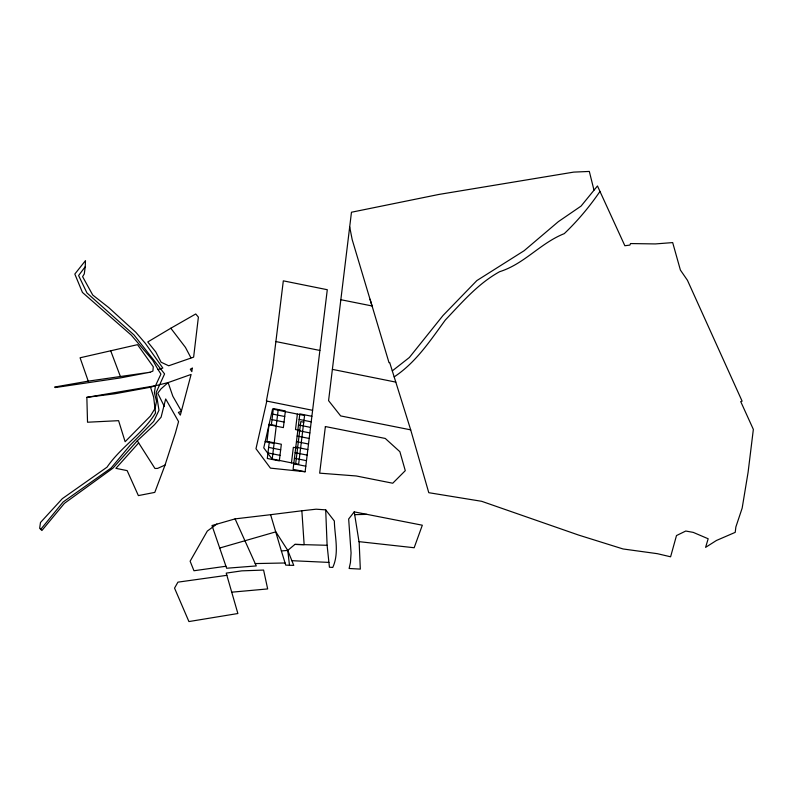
<?xml version="1.0" encoding="UTF-8"?>
<svg xmlns="http://www.w3.org/2000/svg" width="793" height="793" viewBox="0 0 793 793"><rect width="100%" height="100%" fill="white"/><g stroke="black" fill="none" stroke-linecap="round" stroke-linejoin="round"><path stroke-width="1.19" d="M269.313 441.83L267.3 458.473L279.324 460.892L281.346 444.249L266.993 441.364L269.015 424.721L283.369 427.605L285.381 410.962L273.357 408.554L271.335 425.187M272.217 458.988L274.1 443.456L265.169 441.661M274.219 442.821L276.232 426.178M278.135 410.209L276.251 425.702L269.114 424.265M291.467 462.854L293.351 447.321L297.573 448.164M297.385 414.075L295.511 429.568L299.734 430.421M295.67 463.707L300.805 421.608L303.749 422.203M266.805 401.08L255.98 448.719L270.433 468.128L305.127 471.756L327.291 289.713L283.319 280.841L272.703 367.555L266.389 400.99L312.581 410.308M593.987 190.142L589.318 171.437L573.716 172.111L438.935 194.434L351.468 212.237L328.58 400.643L340.663 415.928L410.695 429.856L428.775 492.691L481.658 501.305L578.741 535.116L623.06 548.964L657.367 553.683L670.6 556.795L676.488 535.562L685.757 531.032L693.231 532.381L708.169 538.764L705.601 547.358L716.456 540.469L735.22 532.361L735.864 526.968L742.169 508.105L748.106 472.202L753.35 429.4L740.712 401.575L742.119 401.169L687.442 280.286L680.394 270.056L672.682 242.589L655.345 243.927L630.524 243.56L629.9 245.096L624.854 245.731L597.466 185.968L581.051 206.101L558.361 221.643L524.133 250.717L476.851 280.583L443.059 315.455L409.366 357.494L392.297 370.876M85.248 266.696L84.276 273.932L82.601 276.638L92.731 295.026L108.78 307.615L135.762 332.217L145.367 343.389L162.852 368.081L158.035 369.538L152.732 360.29L131.331 335.181L82.442 292.429L74.82 274.061L85.466 260.639L85.248 266.696L78.606 275.538L86.952 292.944L134.047 334.973L164.587 373.919L156.171 392.436L158.967 410.259L153.693 421.42L130.221 445.151L111.169 467.959L63.143 501.969L40.73 529.367L41.89 530.517L64.411 503.347L112.923 468.177L137.308 440.769L154.447 424.731L161.088 417.197L165.678 398.938L178.564 421.589L175.402 433.047L165.043 465.055L154.794 492.394L138.369 495.595L127.148 470.616L115.897 468.356L138.666 442.9M158.035 369.538L160.929 374.088L155.497 385.725L154.377 392.713L156.518 401.179L155.121 408.326L150.343 416.107L125.125 441.721L118.593 420.667L87.527 422.223L86.853 397.352L155.497 385.725L168.116 382.593L191.113 374.435L180.338 415.135L178.395 412.41L181.399 411.18L172.844 396.252L168.116 382.593L161.029 388.867L157.738 393.209L164.28 406.313M354.233 511.872L348.662 518.989L351.071 552.979L350.456 562.505L349.128 568.482L360.319 569.106L359.179 542.749L354.233 511.872L422.322 525.214L414.164 547.745L359.001 541.649M599.974 191.43C589.586 206.626 577.72 220.801 564.269 233.638C540.291 243.164 524.47 263.871 499.63 271.702C478.06 283.567 462.061 302.391 445.349 319.985C430.242 340.653 415.919 362.53 394.171 376.883M235.095 518.88L256.278 565.934L226.62 568.234L211.999 525.551L235.095 518.88L270.611 514.687L281.376 550.937L287.76 550.421L294.927 544.404L304.135 544.642L301.865 510.781L316.12 509.195L325.695 509.859L334.339 521.001C334.676 536.346 339.483 552.741 332.763 567.441L329.422 567.223L327.113 545.287L325.695 509.859M216.846 524.034L207.31 531.072L190.122 561.216L193.958 570.742L225.946 566.252M170.822 328.233L147.756 341.961L155.755 351.904L161.078 362.193L168.691 365.781L193.631 357.137L198.389 317.121L195.742 313.978L170.822 328.233L185.453 347.403L190.925 357.792M165.043 465.055L157.599 468.405L154.952 468.475L137.308 440.769M149.936 372.264L152.9 371.094L153.287 366.782L137.526 344.658L80.083 357.782L88.241 381.146L149.936 372.264L120.298 377.934L55.213 387.569L54.608 387.043L88.241 381.146M86.853 397.352L114.816 393.784L150.521 387.212L155.497 385.725M219.641 548.042L275.835 531.845L287.76 550.421L293.767 565.399L285.738 565.122L281.376 550.937M226.867 575.321L177.929 582.151L174.539 588.128L188.922 621.563L237.87 613.524L226.233 573.111L241.825 570.851L263.593 570.068L267.667 588.931L231.725 592.183M270.611 514.687L301.865 510.781M354.58 514.647L366.961 514.37M255.207 563.575L285.074 562.98M294.927 544.404L327.113 545.287M291.883 560.691L328.917 562.406M340.841 299.714L372.016 305.959L352.201 239.674L349.683 226.877M332.376 369.369L395.816 382.117M311.857 416.285L299.823 413.867L293.093 469.337L305.127 471.756M272.683 414.095L284.717 416.513M299.149 419.418L311.183 421.826M272.009 419.646L284.043 422.064M298.475 424.959L310.509 427.377M297.811 430.51L309.845 432.928M297.137 436.051L309.171 438.47M296.463 441.602L308.497 444.021M295.789 447.153L307.823 449.572M268.639 447.381L280.672 449.8M295.115 452.694L307.149 455.113M267.965 452.932L279.998 455.341M294.441 458.245L306.475 460.664M293.767 463.796L305.801 466.205M275.875 341.565L319.886 350.447M40.73 529.367L39.65 528.307L40.483 522.508L62.3 498.678L107.025 467.176C120.853 446.885 142.76 433.85 155.527 413.024L153.664 397.154L150.521 387.212M110.683 350.734L120.417 376.586M410.695 429.856L389.69 362.53L388.996 362.639L370.073 299.239M287.76 550.421L289.485 565.25M304.562 415.512L298.634 464.301L272.029 458.949L263.762 447.847L272.564 409.089L304.562 415.512M325.378 426.545L319.668 473.153L356.235 475.969L392.743 483.224L405.282 470.665L399.88 451.703L385.259 438.45L325.378 426.545M192.263 368.16L191.827 371.649L190.32 369.181L192.263 368.16"/></g></svg>
